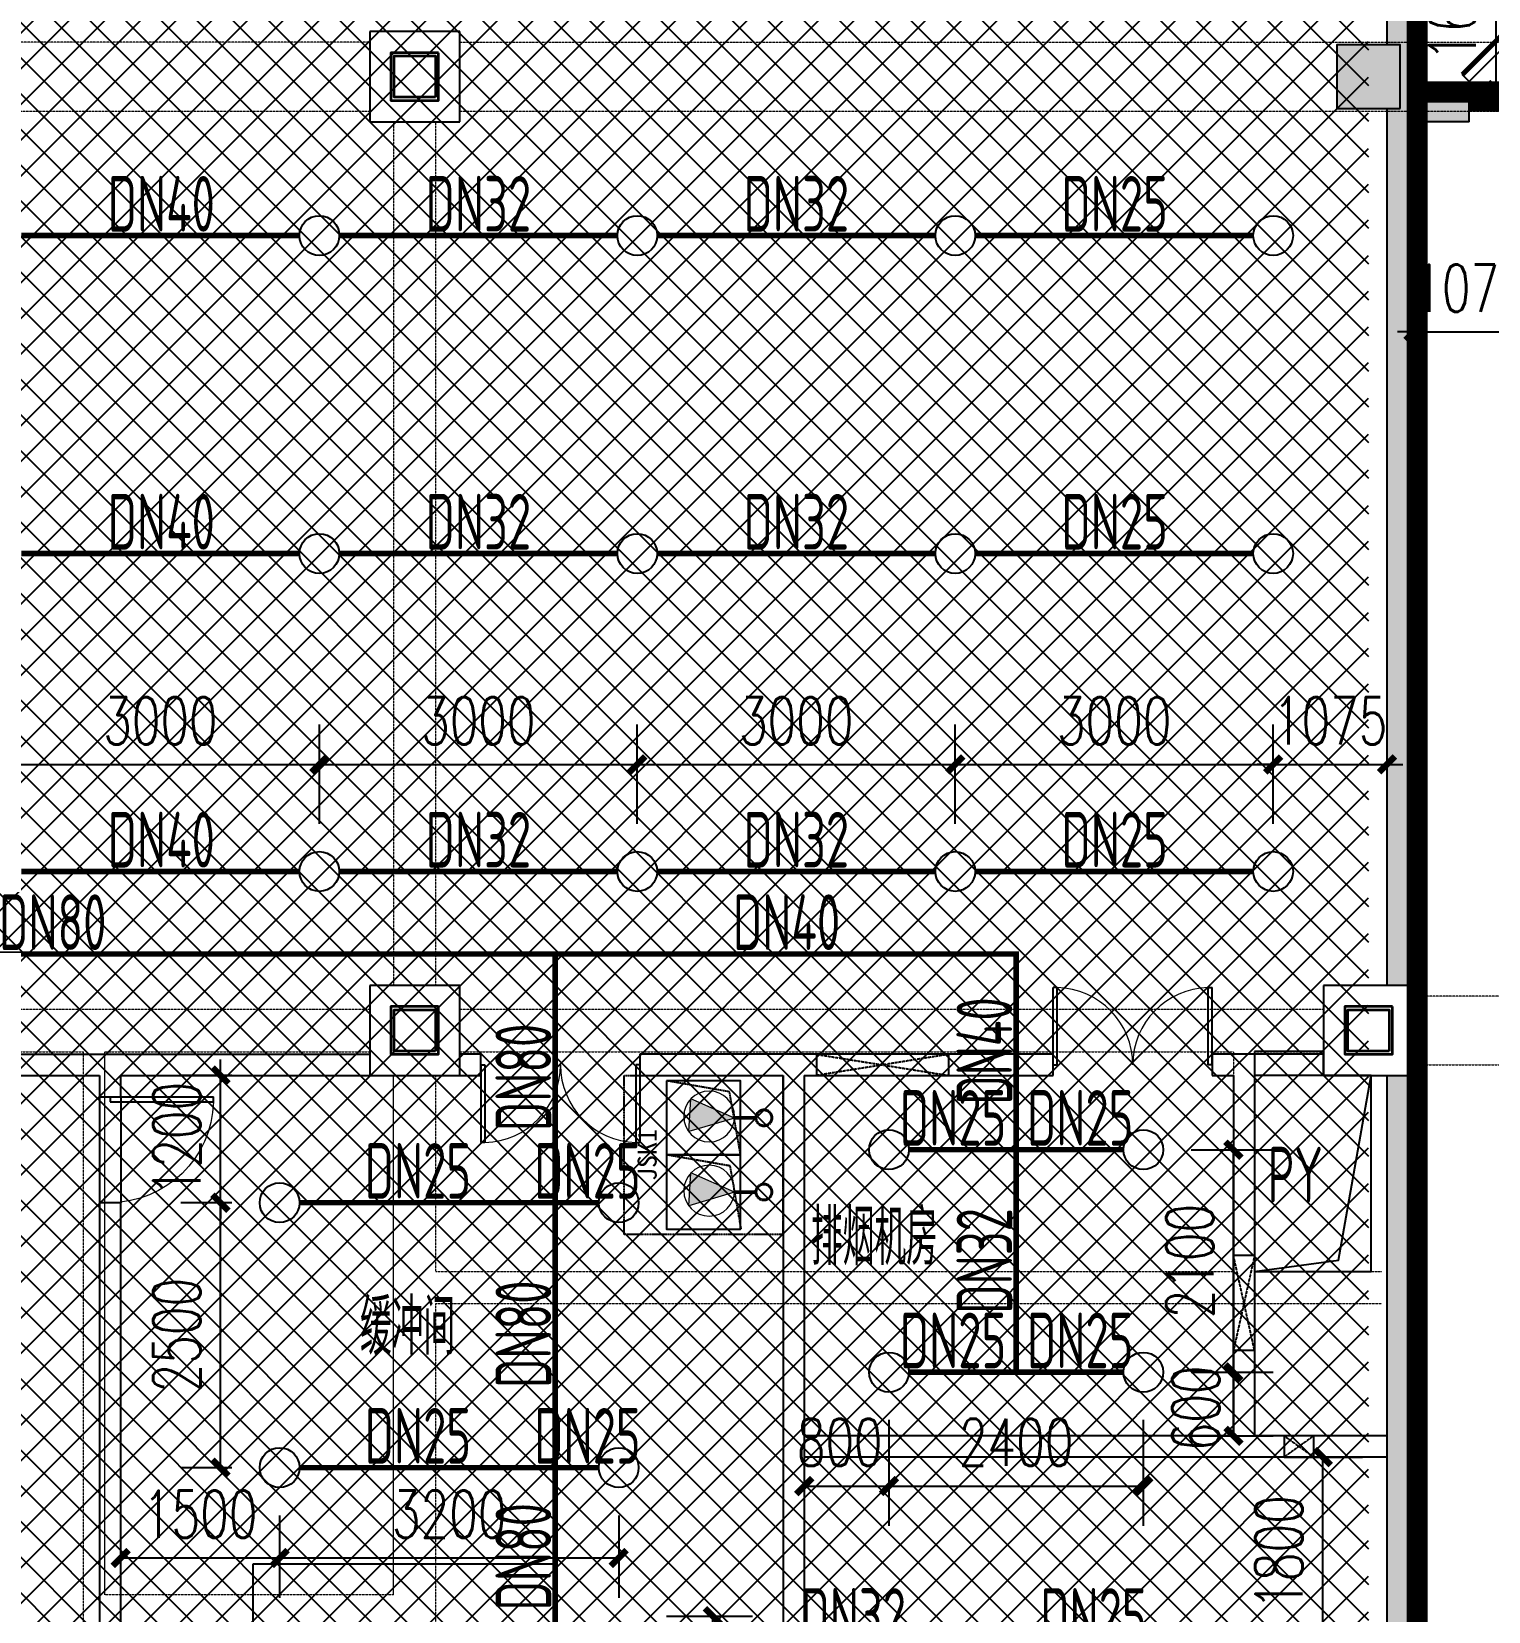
# Model space of a CAD drawing. Extents: x 6824721 to 16538177, y 2478193 to 6665639.
# Drawn here: x 8830099 to 8843845, y 2889970 to 2904876 of the extents above; entities that cross this region are included whole.
import ezdxf

# ---------------------------------------------------------------- set-up
doc = ezdxf.new("R2010")
doc.units = 0
doc.header["$LTSCALE"] = 10
for name, pattern in [('CONTINOUS', [0]), ('DASH', [0.35, 0.25, -0.1]), ('DASHEDX2', [1.5, 1, -0.5]), ('排水', [1.1, 1, -0.1])]:
    doc.linetypes.add(name, pattern=pattern)
for name, color, linetype, lineweight in [('$0$A-PUB_HATCH', 8, 'Continuous', 0), ('GPS-污水', 2, '排水', 40), ('钢梁', 141, 'Continuous', 18)]:
    doc.layers.add(name, color=color, linetype=linetype, lineweight=lineweight)
for name, color, linetype in [('0-wo', 8, 'Continuous'), ('0-绿', 3, 'Continuous'), ('PUB_HATCH', 8, 'Continuous'), ('S-梁-实线', 4, 'CONTINOUS'), ('S-梁-虚线', 4, 'DASH'), ('W-EQUIP_喷头', 7, 'Continuous'), ('W-PIPE-喷淋中', 6, 'Continuous'), ('W-TEXT_喷淋', 7, 'Continuous'), ('W-TWT_DIM', 3, 'Continuous'), ('WALL', 9, 'Continuous'), ('排水', 224, 'DASHEDX2'), ('画水辅助', 6, 'Continuous'), ('集水坑', 4, 'Continuous')]:
    doc.layers.add(name, color=color, linetype=linetype)
doc.styles.add('8B2_02', font='tssdeng.shx', dxfattribs={"width": 0.7, "bigfont": 'TSSDCHN.shx'})
doc.styles.add('_TCH_DIM_T3', font='SIMPLEX', dxfattribs={"width": 0.705882, "bigfont": 'GBCBIG'})
doc.styles.add('_TWT_PIPEDN', font='TSSDENG', dxfattribs={"width": 0.8, "height": 3.5, "bigfont": 'TSSDCHN'})
doc.styles.get("Standard").update_dxf_attribs({"font": 'TSSDENG.shx', "width": 0.7, "bigfont": 'TSSDCHN.shx'})
doc.styles.add('黑体', font='simhei.ttf', dxfattribs={"width": 0.65})
doc.dimstyles.new('_TWT_ARCH&&150', dxfattribs={"dimtxt": 446.25, "dimasz": 150, "dimexe": 375, "dimexo": 450, "dimgap": 189.375, "dimtad": 1, "dimdec": 0, "dimzin": 0, "dimdsep": 46, "dimtxsty": '_TCH_DIM_T3', "dimblk": 'ARCHTICK', "dimcen": 0.09, "dimclrt": 7, "dimazin": 2, "dimtfac": 1, "dimtdec": 0, "dimtix": 1, "dimtmove": 2, "dimatfit": 3, "dimfxl": 0, "dimtolj": 1, "dimtzin": 0, "dimarcsym": 0})

# ---------------------------------------------------------------- blocks, each defined once
blk = doc.blocks.new('A$C405108C4')
at = {"color": 252, "linetype": 'DASH'}
for points in [[(130190, -48925), (128940, -49125)], [(128940, -48925), (130190, -49125)], [(133075, -50821), (132875, -51721)], [(133075, -51721), (132875, -50821)], [(133634, -52525), (133354, -52725)], [(133354, -52525), (133634, -52725)]]:
    blk.add_lwpolyline(points, dxfattribs=at)
at = {"layer": '画水辅助', "color": 4}
for points in [[(130190, -48925), (128940, -48925), (128940, -49125), (130190, -49125)], [(132875, -50821), (133075, -50821), (133075, -51721), (132875, -51721)], [(133634, -52525), (133354, -52525), (133354, -52725), (133634, -52725)]]:
    blk.add_lwpolyline(points, close=True, dxfattribs=at)
blk = doc.blocks.new('_FZH')
blk.add_lwpolyline([(-0.5, -0.5), (0.5, -0.5), (0.5, 0.5), (-0.5, 0.5)], close=True)
at = {"layer": 'PUB_HATCH'}
blk.add_solid([(-0.5, -0.5), (0.5, -0.5), (-0.5, 0.5), (0.5, 0.5)], dxfattribs=at)
blk = doc.blocks.new('$DorLib2D$00000091')
for p, q in [((-0.1464, 0.3952), (-0.1582, 0.407)), ((0.1464, 0.3952), (0.1582, 0.407)), ((-0.5, 0.0417), (-0.1464, 0.3952)), ((0.5, 0.0417), (0.1464, 0.3952)), ((-0.5, 0.0417), (-0.5118, 0.0535)), ((0.5, 0.0417), (0.5118, 0.0535))]:
    blk.add_line(p, q)
at = {"const_width": 0.00833}
for points in [[(-0.5118, 0.0535), (-0.1582, 0.407)], [(0.5118, 0.0535), (0.1582, 0.407)]]:
    blk.add_lwpolyline(points, dxfattribs=at)
for centre, start, end in [((-0.5, 0.0417), 0, 45), ((0.5, 0.0417), 135, 180)]:
    blk.add_arc(centre, 0.5, start, end)
blk = doc.blocks.new('$DorLib2D$00000002')
for p, q in [((-0.5, 0), (-0.5, 0.4875)), ((-0.475, 0.4875), (-0.5, 0.4875)), ((-0.475, 0), (-0.475, 0.4875)), ((0.475, 0), (0.475, 0.4875)), ((0.475, 0.4875), (0.5, 0.4875)), ((0.5, 0), (0.5, 0.4875)), ((-0.5, 0), (-0.475, 0)), ((0.5, 0), (0.475, 0))]:
    blk.add_line(p, q)
at = {"lineweight": 13}
for centre, start, end in [((-0.4875, 0), 0, 88.53072), ((0.4875, 0), 91.46928, 180)]:
    blk.add_arc(centre, 0.4875, start, end, dxfattribs=at)
blk = doc.blocks.new('$DorLib2D$00000213')
at = {"color": 0, "linetype": 'DASH', "const_width": 0.02}
blk.add_lwpolyline([(0.5, 0), (-0.5, 0)], dxfattribs=at)
blk = doc.blocks.new('$DorLib2D$00000001')
for p, q in [((0.45, 0.975), (0.5, 0.975)), ((0.45, 0), (0.45, 0.975)), ((0.5, 0), (0.5, 0.975)), ((0.5, 0), (0.45, 0))]:
    blk.add_line(p, q)
at = {"lineweight": 13}
blk.add_arc((0.475, 0), 0.975, 91.4693, 180, dxfattribs=at)
blk = doc.blocks.new('$SB01_1')
h = blk.add_hatch(color=256)
h.dxf.hatch_style = 1
h.paths.add_polyline_path([(-0.381, -0.323), (0.5, 0), (-0.381, 0.323)])
h.paths.add_polyline_path([(0, 0), (0.002, 0), (0.002, 0.001), (0, 0.001)], flags=24)
h.paths.add_polyline_path([(0, -0.002), (0.003, -0.002), (0.003, -0.001), (0, -0.001)], flags=24)
h.paths.add_polyline_path([(0, -0.003), (0.003, -0.003), (0.003, -0.002), (0, -0.002)], flags=24)
for p, q in [((0.5, 0), (-0.381, 0.323)), ((-0.381, 0.323), (-0.381, -0.323)), ((0.5, 0), (-0.381, -0.323))]:
    blk.add_line(p, q)
blk.add_circle((0, 0), 0.5)
at = {"flags": 1}
for tag, p in [('UNIT', (0, 0)), ('SPEC', (0, -0.002)), ('WHAT', (0, -0.003))]:
    blk.add_attdef(tag, p, '', height=0.001, dxfattribs=at)
blk = doc.blocks.new('人防集水坑')
at = {"layer": 'GPS-污水', "color": 8, "linetype": '排水', "const_width": 35}
for points in [[(307486, 701151), (307284, 701151)], [(307486, 700451), (307284, 700451)]]:
    blk.add_lwpolyline(points, dxfattribs=at)
at = {"layer": 'GPS-污水', "color": 8, "linetype": '排水'}
for centre in [(307561, 701151), (307561, 700451)]:
    blk.add_circle(centre, 75, dxfattribs=at)
at = {"layer": '集水坑', "color": 8, "linetype": 'DASH', "ltscale": 0.5}
blk.add_lwpolyline([(306241, 700051), (306241, 701551), (307741, 701551), (307741, 700051)], close=True, dxfattribs=at)
at = {"layer": '集水坑', "color": 8, "linetype": 'Continuous', "ltscale": 0.5}
for points in [[(306641, 701501), (306641, 700801), (307341, 700801), (307341, 701501)], [(306641, 700801), (306641, 700101), (307341, 700101), (307341, 700801)]]:
    blk.add_lwpolyline(points, close=True, dxfattribs=at)
at = {"layer": '集水坑', "color": 8, "linetype": 'DASH', "ltscale": 0.5}
for points in [[(307341, 700801), (307237, 701397), (306641, 701501)], [(307347, 700101), (307243, 700697), (306647, 700801)]]:
    blk.add_lwpolyline(points, dxfattribs=at)
at = {"layer": '$0$A-PUB_HATCH', "color": 8, "linetype": '排水', "xscale": -480.0000000000002, "yscale": 480.0000000000002, "zscale": 480.0000000000002, "rotation": 176.2535374729293}
for p in [(307045, 701164, 0), (307045, 700464, 0)]:
    blk.add_blockref('$SB01_1', p, dxfattribs=at)
blk = doc.blocks.new('42pk')
at = {"layer": '排水', "color": 8, "linetype": 'DASH'}
blk.add_lwpolyline([(535976, 792059, 0, 0, 0), (536688, 792771, 160, 0, 0), (537112, 793195, 0, 0, 0)], format="xyseb", dxfattribs=at)
at = {"layer": '集水坑', "color": 8, "linetype": 'Continuous'}
blk.add_blockref('人防集水坑', (230975, 93249), dxfattribs=at)
at = {"layer": '0-绿', "color": 8, "linetype": 'DASH', "style": '黑体'}
blk.add_text('JSK1', height=179.2, rotation=90, dxfattribs=at).set_placement((537524, 793805, 0))
blk = doc.blocks.new('jkytk')
at = {"layer": 'WALL', "color": 1, "const_width": 200}
for points in [[(8519064, 2958073), (8600964, 2958077), (8600964, 2890959), (8590564, 2883869, -0.196817), (8587964, 2882721), (8583164, 2882721), (8583164, 2889377), (8575664, 2889377), (8575664, 2890077), (8570864, 2890077), (8570864, 2892502), (8561864, 2892502), (8561864, 2894777), (8566139, 2894777), (8566139, 2912952), (8537789, 2912952), (8537789, 2943777), (8519064, 2943773), (8519063, 2958073)], [(8498935, 2895326), (8528589, 2895402), (8528589, 2885652), (8531939, 2885652), (8531939, 2887852), (8537789, 2887852), (8537789, 2912952), (8566139, 2912952), (8566139, 2894777), (8561864, 2894777), (8561864, 2892502), (8570864, 2892502), (8570864, 2890077), (8575664, 2890077), (8575664, 2889377), (8583164, 2889377), (8583164, 2882720), (8587793, 2882720, 0.208661)]]:
    blk.add_lwpolyline(points, format="xyb", dxfattribs=at)
blk.add_lwpolyline([(8537539, 2918952), (8537539, 2918952), (8530889, 2918952), (8530889, 2918252), (8528789, 2918252), (8528789, 2918952), (8516814, 2918952), (8516814, 2919852), (8516964, 2919852), (8516964, 2921752), (8509914, 2921752), (8509914, 2916752), (8499413, 2916751), (8499414, 2895502), (8528539, 2895502), (8528539, 2885752), (8531939, 2885752), (8531939, 2887852), (8537789, 2887852), (8537789, 2918951), (8537539, 2918952)], dxfattribs=at)
blk = doc.blocks.new('LIANGMOBAN')
at = {"layer": 'S-梁-实线', "lineweight": 18}
for p, q in [((1961316, 176153), (1961316, 181278)), ((1972166, 179203), (1972166, 181278)), ((1964041, 176153), (1964041, 181053))]:
    blk.add_line(p, q, dxfattribs=at)
at = {"layer": 'S-梁-虚线', "color": 8, "lineweight": 18}
for p, q in [((1963816, 190803), (1955716, 190803)), ((1964666, 190803), (1981816, 190803)), ((1955716, 190153), (1963816, 190153)), ((1964666, 190153), (1981816, 190153)), ((1964041, 190053), (1964041, 181903)), ((1964441, 181903), (1964441, 190053)), ((1981816, 181803), (1973666, 181803)), ((1955716, 181678), (1963816, 181678)), ((1964666, 181678), (1972816, 181678)), ((1955716, 181278), (1961116, 181278)), ((1961116, 172903), (1961116, 181278)), ((1961316, 181278), (1963816, 181278)), ((1964666, 181278), (1971966, 181278)), ((1971966, 181278), (1971966, 179203)), ((1972166, 181278), (1972816, 181278)), ((1973666, 181153), (1981816, 181153)), ((1964441, 179203), (1964441, 181053)), ((1964441, 179203), (1971966, 179203)), ((1972166, 179203), (1973366, 179203)), ((1964441, 172953), (1964441, 178903)), ((1964441, 178903), (1973366, 178903)), ((1964041, 176153), (1961316, 176153))]:
    blk.add_line(p, q, dxfattribs=at)
blk = doc.blocks.new('_ArchTick')
at = {"color": 0, "linetype": 'ByBlock', "const_width": 0.4}
blk.add_lwpolyline([(-0.5, -0.5), (0.5, 0.5)], dxfattribs=at)
blk = doc.blocks.new('*D708')
at = {"layer": 'Defpoints', "color": 0, "transparency": 16777216}
for p in [(8843917, 2905951), (8844214, 2905951), (8844214, 2904326)]:
    blk.add_point(p, dxfattribs=at)
at = {"layer": 'W-TWT_DIM', "color": 0, "lineweight": -2, "transparency": 16777216}
for p, q in [((8843764, 2905951), (8843542, 2905951)), ((8843917, 2904326), (8843917, 2905951)), ((8843764, 2904326), (8843542, 2904326))]:
    blk.add_line(p, q, dxfattribs=at)
at = {"layer": 'W-TWT_DIM', "color": 0, "lineweight": -2, "transparency": 16777216, "xscale": 150, "yscale": 150, "zscale": 150}
for p, rotation in [((8843917, 2905951), 90), ((8843917, 2904326), 270)]:
    blk.add_blockref('_ArchTick', p, dxfattribs=dict(at, rotation=rotation))
at = {"layer": 'W-TWT_DIM', "color": 7, "transparency": 16777216, "insert": (8843505, 2905139), "char_height": 446.2, "attachment_point": 5, "rotation": 90, "style": '_TCH_DIM_T3'}
blk.add_mtext('\\A1;1625', dxfattribs=at)
blk = doc.blocks.new('*D749')
at = {"layer": 'Defpoints', "color": 0, "transparency": 16777216}
for p in [(8838189, 2892226), (8840589, 2892226), (8840589, 2891153)]:
    blk.add_point(p, dxfattribs=at)
at = {"layer": 'W-TWT_DIM', "color": 0, "lineweight": -2, "transparency": 16777216}
for p, q in [((8838189, 2891776), (8838189, 2890778)), ((8840589, 2891776), (8840589, 2890778)), ((8838189, 2891153), (8840589, 2891153))]:
    blk.add_line(p, q, dxfattribs=at)
at = {"layer": 'W-TWT_DIM', "color": 0, "lineweight": -2, "transparency": 16777216, "xscale": 150, "yscale": 150, "zscale": 150, "rotation": 180}
blk.add_blockref('_ArchTick', (8838189, 2891153), dxfattribs=at)
at = {"layer": 'W-TWT_DIM', "color": 0, "lineweight": -2, "transparency": 16777216, "xscale": 150, "yscale": 150, "zscale": 150}
blk.add_blockref('_ArchTick', (8840589, 2891153), dxfattribs=at)
at = {"layer": 'W-TWT_DIM', "color": 7, "transparency": 16777216, "insert": (8839389, 2891565), "char_height": 446.2, "attachment_point": 5, "style": '_TCH_DIM_T3'}
blk.add_mtext('\\A1;2400', dxfattribs=at)
blk = doc.blocks.new('*D750')
at = {"layer": 'Defpoints', "color": 0, "transparency": 16777216}
for p in [(8837389, 2892226), (8838189, 2892226), (8838189, 2891153)]:
    blk.add_point(p, dxfattribs=at)
at = {"layer": 'W-TWT_DIM', "color": 0, "lineweight": -2, "transparency": 16777216}
for p, q in [((8837389, 2891776), (8837389, 2890778)), ((8838189, 2891776), (8838189, 2890778)), ((8837389, 2891153), (8838189, 2891153))]:
    blk.add_line(p, q, dxfattribs=at)
at = {"layer": 'W-TWT_DIM', "color": 0, "lineweight": -2, "transparency": 16777216, "xscale": 150, "yscale": 150, "zscale": 150, "rotation": 180}
blk.add_blockref('_ArchTick', (8837389, 2891153), dxfattribs=at)
at = {"layer": 'W-TWT_DIM', "color": 0, "lineweight": -2, "transparency": 16777216, "xscale": 150, "yscale": 150, "zscale": 150}
blk.add_blockref('_ArchTick', (8838189, 2891153), dxfattribs=at)
at = {"layer": 'W-TWT_DIM', "color": 7, "transparency": 16777216, "insert": (8837724, 2891565), "char_height": 446.2, "attachment_point": 5, "style": '_TCH_DIM_T3'}
blk.add_mtext('\\A1;800', dxfattribs=at)
blk = doc.blocks.new('*D751')
at = {"layer": 'Defpoints', "color": 0, "transparency": 16777216}
for p in [(8840589, 2892226), (8841439, 2892226), (8840589, 2891626)]:
    blk.add_point(p, dxfattribs=at)
at = {"layer": 'W-TWT_DIM', "color": 0, "lineweight": -2, "transparency": 16777216}
for p, q in [((8841039, 2892226), (8841814, 2892226)), ((8841439, 2891626), (8841439, 2892226)), ((8841039, 2891626), (8841814, 2891626))]:
    blk.add_line(p, q, dxfattribs=at)
at = {"layer": 'W-TWT_DIM', "color": 0, "lineweight": -2, "transparency": 16777216, "xscale": 150, "yscale": 150, "zscale": 150}
for p, rotation in [((8841439, 2892226), 90), ((8841439, 2891626), 270)]:
    blk.add_blockref('_ArchTick', p, dxfattribs=dict(at, rotation=rotation))
at = {"layer": 'W-TWT_DIM', "color": 7, "transparency": 16777216, "insert": (8841084, 2891886), "char_height": 446.2, "attachment_point": 5, "rotation": 90, "style": '_TCH_DIM_T3'}
blk.add_mtext('\\A1;600', dxfattribs=at)
blk = doc.blocks.new('*D752')
at = {"layer": 'Defpoints', "color": 0, "transparency": 16777216}
for p in [(8840589, 2894326), (8841439, 2894326), (8840589, 2892226)]:
    blk.add_point(p, dxfattribs=at)
at = {"layer": 'W-TWT_DIM', "color": 0, "lineweight": -2, "transparency": 16777216}
for p, q in [((8841039, 2894326), (8841814, 2894326)), ((8841439, 2892226), (8841439, 2894326)), ((8841039, 2892226), (8841814, 2892226))]:
    blk.add_line(p, q, dxfattribs=at)
at = {"layer": 'W-TWT_DIM', "color": 0, "lineweight": -2, "transparency": 16777216, "xscale": 150, "yscale": 150, "zscale": 150}
for p, rotation in [((8841439, 2894326), 90), ((8841439, 2892226), 270)]:
    blk.add_blockref('_ArchTick', p, dxfattribs=dict(at, rotation=rotation))
at = {"layer": 'W-TWT_DIM', "color": 7, "transparency": 16777216, "insert": (8841027, 2893276), "char_height": 446.2, "attachment_point": 5, "rotation": 90, "style": '_TCH_DIM_T3'}
blk.add_mtext('\\A1;2100', dxfattribs=at)
blk = doc.blocks.new('*D1150')
at = {"layer": 'Defpoints', "color": 0, "transparency": 16777216}
for p in [(8831881, 2893826), (8832439, 2893826), (8832439, 2891326)]:
    blk.add_point(p, dxfattribs=at)
at = {"layer": 'W-TWT_DIM', "color": 0, "lineweight": -2, "transparency": 16777216}
for p, q in [((8831989, 2893826), (8831506, 2893826)), ((8831881, 2891326), (8831881, 2893826)), ((8831989, 2891326), (8831506, 2891326))]:
    blk.add_line(p, q, dxfattribs=at)
at = {"layer": 'W-TWT_DIM', "color": 0, "lineweight": -2, "transparency": 16777216, "xscale": 150, "yscale": 150, "zscale": 150}
for p, rotation in [((8831881, 2893826), 90), ((8831881, 2891326), 270)]:
    blk.add_blockref('_ArchTick', p, dxfattribs=dict(at, rotation=rotation))
at = {"layer": 'W-TWT_DIM', "color": 7, "transparency": 16777216, "insert": (8831468, 2892576), "char_height": 446.2, "attachment_point": 5, "rotation": 90, "style": '_TCH_DIM_T3'}
blk.add_mtext('\\A1;2500', dxfattribs=at)
blk = doc.blocks.new('*D1151')
at = {"layer": 'Defpoints', "color": 0, "transparency": 16777216}
for p in [(8831881, 2895026), (8832439, 2895026), (8832439, 2893826)]:
    blk.add_point(p, dxfattribs=at)
at = {"layer": 'W-TWT_DIM', "color": 0, "lineweight": -2, "transparency": 16777216}
for p, q in [((8831881, 2895026), (8831881, 2895176)), ((8831989, 2895026), (8831506, 2895026)), ((8831881, 2893826), (8831881, 2895026)), ((8831989, 2893826), (8831506, 2893826)), ((8831881, 2893826), (8831881, 2893676))]:
    blk.add_line(p, q, dxfattribs=at)
at = {"layer": 'W-TWT_DIM', "color": 0, "lineweight": -2, "transparency": 16777216, "xscale": 150, "yscale": 150, "zscale": 150}
for p, rotation in [((8831881, 2895026), 270), ((8831881, 2893826), 90)]:
    blk.add_blockref('_ArchTick', p, dxfattribs=dict(at, rotation=rotation))
at = {"layer": 'W-TWT_DIM', "color": 7, "transparency": 16777216, "insert": (8831468, 2894426), "char_height": 446.2, "attachment_point": 5, "rotation": 90, "style": '_TCH_DIM_T3'}
blk.add_mtext('\\A1;1200', dxfattribs=at)
blk = doc.blocks.new('*D1152')
at = {"layer": 'Defpoints', "color": 0, "transparency": 16777216}
for p in [(8830939, 2891326), (8832439, 2891326), (8832439, 2890474)]:
    blk.add_point(p, dxfattribs=at)
at = {"layer": 'W-TWT_DIM', "color": 0, "lineweight": -2, "transparency": 16777216}
for p, q in [((8830939, 2890876), (8830939, 2890099)), ((8832439, 2890876), (8832439, 2890099)), ((8830939, 2890474), (8832439, 2890474))]:
    blk.add_line(p, q, dxfattribs=at)
at = {"layer": 'W-TWT_DIM', "color": 0, "lineweight": -2, "transparency": 16777216, "xscale": 150, "yscale": 150, "zscale": 150, "rotation": 180}
blk.add_blockref('_ArchTick', (8830939, 2890474), dxfattribs=at)
at = {"layer": 'W-TWT_DIM', "color": 0, "lineweight": -2, "transparency": 16777216, "xscale": 150, "yscale": 150, "zscale": 150}
blk.add_blockref('_ArchTick', (8832439, 2890474), dxfattribs=at)
at = {"layer": 'W-TWT_DIM', "color": 7, "transparency": 16777216, "insert": (8831689, 2890887), "char_height": 446.2, "attachment_point": 5, "style": '_TCH_DIM_T3'}
blk.add_mtext('\\A1;1500', dxfattribs=at)
blk = doc.blocks.new('*D1153')
at = {"layer": 'Defpoints', "color": 0, "transparency": 16777216}
for p in [(8832439, 2891326), (8835639, 2891326), (8835639, 2890474)]:
    blk.add_point(p, dxfattribs=at)
at = {"layer": 'W-TWT_DIM', "color": 0, "lineweight": -2, "transparency": 16777216}
for p, q in [((8832439, 2890876), (8832439, 2890099)), ((8835639, 2890876), (8835639, 2890099)), ((8832439, 2890474), (8835639, 2890474))]:
    blk.add_line(p, q, dxfattribs=at)
at = {"layer": 'W-TWT_DIM', "color": 0, "lineweight": -2, "transparency": 16777216, "xscale": 150, "yscale": 150, "zscale": 150, "rotation": 180}
blk.add_blockref('_ArchTick', (8832439, 2890474), dxfattribs=at)
at = {"layer": 'W-TWT_DIM', "color": 0, "lineweight": -2, "transparency": 16777216, "xscale": 150, "yscale": 150, "zscale": 150}
blk.add_blockref('_ArchTick', (8835639, 2890474), dxfattribs=at)
at = {"layer": 'W-TWT_DIM', "color": 7, "transparency": 16777216, "insert": (8834039, 2890887), "char_height": 446.2, "attachment_point": 5, "style": '_TCH_DIM_T3'}
blk.add_mtext('\\A1;3200', dxfattribs=at)
blk = doc.blocks.new('*D1156')
at = {"layer": 'Defpoints', "color": 0, "transparency": 16777216}
for p in [(8835639, 2889926), (8836527, 2889926), (8835639, 2888176)]:
    blk.add_point(p, dxfattribs=at)
at = {"layer": 'W-TWT_DIM', "color": 0, "lineweight": -2, "transparency": 16777216}
for p, q in [((8836089, 2889926), (8836902, 2889926)), ((8836527, 2888176), (8836527, 2889926)), ((8836089, 2888176), (8836902, 2888176))]:
    blk.add_line(p, q, dxfattribs=at)
at = {"layer": 'W-TWT_DIM', "color": 0, "lineweight": -2, "transparency": 16777216, "xscale": 150, "yscale": 150, "zscale": 150}
for p, rotation in [((8836527, 2889926), 90), ((8836527, 2888176), 270)]:
    blk.add_blockref('_ArchTick', p, dxfattribs=dict(at, rotation=rotation))
at = {"layer": 'W-TWT_DIM', "color": 7, "transparency": 16777216, "insert": (8836114, 2889051), "char_height": 446.2, "attachment_point": 5, "rotation": 90, "style": '_TCH_DIM_T3'}
blk.add_mtext('\\A1;1750', dxfattribs=at)
blk = doc.blocks.new('*D1165')
at = {"layer": 'Defpoints', "color": 0, "transparency": 16777216}
for p in [(8841489, 2891426), (8842282, 2891426), (8841489, 2889626)]:
    blk.add_point(p, dxfattribs=at)
at = {"layer": 'W-TWT_DIM', "color": 0, "lineweight": -2, "transparency": 16777216}
for p, q in [((8841939, 2891426), (8842657, 2891426)), ((8842282, 2889626), (8842282, 2891426)), ((8841939, 2889626), (8842657, 2889626))]:
    blk.add_line(p, q, dxfattribs=at)
at = {"layer": 'W-TWT_DIM', "color": 0, "lineweight": -2, "transparency": 16777216, "xscale": 150, "yscale": 150, "zscale": 150}
for p, rotation in [((8842282, 2891426), 90), ((8842282, 2889626), 270)]:
    blk.add_blockref('_ArchTick', p, dxfattribs=dict(at, rotation=rotation))
at = {"layer": 'W-TWT_DIM', "color": 7, "transparency": 16777216, "insert": (8841869, 2890526), "char_height": 446.2, "attachment_point": 5, "rotation": 90, "style": '_TCH_DIM_T3'}
blk.add_mtext('\\A1;1800', dxfattribs=at)
blk = doc.blocks.new('*D1541')
at = {"layer": 'Defpoints', "color": 0, "transparency": 16777216}
for p in [(8843139, 2902951), (8844214, 2902951), (8844214, 2902042)]:
    blk.add_point(p, dxfattribs=at)
at = {"layer": 'W-TWT_DIM', "color": 0, "lineweight": -2, "transparency": 16777216}
for p, q in [((8843139, 2902501), (8843139, 2901667)), ((8844214, 2902501), (8844214, 2901667)), ((8843139, 2902042), (8842989, 2902042)), ((8843139, 2902042), (8844214, 2902042)), ((8844214, 2902042), (8844364, 2902042))]:
    blk.add_line(p, q, dxfattribs=at)
at = {"layer": 'W-TWT_DIM', "color": 0, "lineweight": -2, "transparency": 16777216, "xscale": 150, "yscale": 150, "zscale": 150}
blk.add_blockref('_ArchTick', (8843139, 2902042), dxfattribs=at)
at = {"layer": 'W-TWT_DIM', "color": 0, "lineweight": -2, "transparency": 16777216, "xscale": 150, "yscale": 150, "zscale": 150, "rotation": 180}
blk.add_blockref('_ArchTick', (8844214, 2902042), dxfattribs=at)
at = {"layer": 'W-TWT_DIM', "color": 7, "transparency": 16777216, "insert": (8843677, 2902455), "char_height": 446.2, "attachment_point": 5, "style": '_TCH_DIM_T3'}
blk.add_mtext('\\A1;1075', dxfattribs=at)
blk = doc.blocks.new('*D1628')
at = {"layer": 'Defpoints', "color": 0, "transparency": 16777216}
for p in [(8832814, 2897962), (8829814, 2896951), (8832814, 2896951)]:
    blk.add_point(p, dxfattribs=at)
at = {"layer": 'W-TWT_DIM', "color": 0, "lineweight": -2, "transparency": 16777216}
for p, q in [((8829814, 2897401), (8829814, 2898337)), ((8832814, 2897401), (8832814, 2898337)), ((8829814, 2897962), (8832814, 2897962))]:
    blk.add_line(p, q, dxfattribs=at)
at = {"layer": 'W-TWT_DIM', "color": 0, "lineweight": -2, "transparency": 16777216, "xscale": 150, "yscale": 150, "zscale": 150, "rotation": 180}
blk.add_blockref('_ArchTick', (8829814, 2897962), dxfattribs=at)
at = {"layer": 'W-TWT_DIM', "color": 0, "lineweight": -2, "transparency": 16777216, "xscale": 150, "yscale": 150, "zscale": 150}
blk.add_blockref('_ArchTick', (8832814, 2897962), dxfattribs=at)
at = {"layer": 'W-TWT_DIM', "color": 7, "transparency": 16777216, "insert": (8831314, 2898374), "char_height": 446.2, "attachment_point": 5, "style": '_TCH_DIM_T3'}
blk.add_mtext('\\A1;3000', dxfattribs=at)
blk = doc.blocks.new('*D1629')
at = {"layer": 'Defpoints', "color": 0, "transparency": 16777216}
for p in [(8835814, 2897962), (8832814, 2896951), (8835814, 2896951)]:
    blk.add_point(p, dxfattribs=at)
at = {"layer": 'W-TWT_DIM', "color": 0, "lineweight": -2, "transparency": 16777216}
for p, q in [((8832814, 2897401), (8832814, 2898337)), ((8835814, 2897401), (8835814, 2898337)), ((8832814, 2897962), (8835814, 2897962))]:
    blk.add_line(p, q, dxfattribs=at)
at = {"layer": 'W-TWT_DIM', "color": 0, "lineweight": -2, "transparency": 16777216, "xscale": 150, "yscale": 150, "zscale": 150, "rotation": 180}
blk.add_blockref('_ArchTick', (8832814, 2897962), dxfattribs=at)
at = {"layer": 'W-TWT_DIM', "color": 0, "lineweight": -2, "transparency": 16777216, "xscale": 150, "yscale": 150, "zscale": 150}
blk.add_blockref('_ArchTick', (8835814, 2897962), dxfattribs=at)
at = {"layer": 'W-TWT_DIM', "color": 7, "transparency": 16777216, "insert": (8834314, 2898374), "char_height": 446.2, "attachment_point": 5, "style": '_TCH_DIM_T3'}
blk.add_mtext('\\A1;3000', dxfattribs=at)
blk = doc.blocks.new('*D1630')
at = {"layer": 'Defpoints', "color": 0, "transparency": 16777216}
for p in [(8838814, 2897962), (8835814, 2896951), (8838814, 2896951)]:
    blk.add_point(p, dxfattribs=at)
at = {"layer": 'W-TWT_DIM', "color": 0, "lineweight": -2, "transparency": 16777216}
for p, q in [((8835814, 2897401), (8835814, 2898337)), ((8838814, 2897401), (8838814, 2898337)), ((8835814, 2897962), (8838814, 2897962))]:
    blk.add_line(p, q, dxfattribs=at)
at = {"layer": 'W-TWT_DIM', "color": 0, "lineweight": -2, "transparency": 16777216, "xscale": 150, "yscale": 150, "zscale": 150, "rotation": 180}
blk.add_blockref('_ArchTick', (8835814, 2897962), dxfattribs=at)
at = {"layer": 'W-TWT_DIM', "color": 0, "lineweight": -2, "transparency": 16777216, "xscale": 150, "yscale": 150, "zscale": 150}
blk.add_blockref('_ArchTick', (8838814, 2897962), dxfattribs=at)
at = {"layer": 'W-TWT_DIM', "color": 7, "transparency": 16777216, "insert": (8837314, 2898374), "char_height": 446.2, "attachment_point": 5, "style": '_TCH_DIM_T3'}
blk.add_mtext('\\A1;3000', dxfattribs=at)
blk = doc.blocks.new('*D1631')
at = {"layer": 'Defpoints', "color": 0, "transparency": 16777216}
for p in [(8841814, 2897962), (8838814, 2896951), (8841814, 2896951)]:
    blk.add_point(p, dxfattribs=at)
at = {"layer": 'W-TWT_DIM', "color": 0, "lineweight": -2, "transparency": 16777216}
for p, q in [((8838814, 2897401), (8838814, 2898337)), ((8841814, 2897401), (8841814, 2898337)), ((8838814, 2897962), (8841814, 2897962))]:
    blk.add_line(p, q, dxfattribs=at)
at = {"layer": 'W-TWT_DIM', "color": 0, "lineweight": -2, "transparency": 16777216, "xscale": 150, "yscale": 150, "zscale": 150, "rotation": 180}
blk.add_blockref('_ArchTick', (8838814, 2897962), dxfattribs=at)
at = {"layer": 'W-TWT_DIM', "color": 0, "lineweight": -2, "transparency": 16777216, "xscale": 150, "yscale": 150, "zscale": 150}
blk.add_blockref('_ArchTick', (8841814, 2897962), dxfattribs=at)
at = {"layer": 'W-TWT_DIM', "color": 7, "transparency": 16777216, "insert": (8840314, 2898374), "char_height": 446.2, "attachment_point": 5, "style": '_TCH_DIM_T3'}
blk.add_mtext('\\A1;3000', dxfattribs=at)
blk = doc.blocks.new('*D1632')
at = {"layer": 'Defpoints', "color": 0, "transparency": 16777216}
for p in [(8842889, 2897962), (8841814, 2896951), (8842889, 2896951)]:
    blk.add_point(p, dxfattribs=at)
at = {"layer": 'W-TWT_DIM', "color": 0, "lineweight": -2, "transparency": 16777216}
for p, q in [((8841814, 2897401), (8841814, 2898337)), ((8842889, 2897401), (8842889, 2898337)), ((8841814, 2897962), (8841664, 2897962)), ((8841814, 2897962), (8842889, 2897962)), ((8842889, 2897962), (8843039, 2897962))]:
    blk.add_line(p, q, dxfattribs=at)
at = {"layer": 'W-TWT_DIM', "color": 0, "lineweight": -2, "transparency": 16777216, "xscale": 150, "yscale": 150, "zscale": 150}
blk.add_blockref('_ArchTick', (8841814, 2897962), dxfattribs=at)
at = {"layer": 'W-TWT_DIM', "color": 0, "lineweight": -2, "transparency": 16777216, "xscale": 150, "yscale": 150, "zscale": 150, "rotation": 180}
blk.add_blockref('_ArchTick', (8842889, 2897962), dxfattribs=at)
at = {"layer": 'W-TWT_DIM', "color": 7, "transparency": 16777216, "insert": (8842352, 2898374), "char_height": 446.2, "attachment_point": 5, "style": '_TCH_DIM_T3'}
blk.add_mtext('\\A1;1075', dxfattribs=at)
blk = doc.blocks.new('$TwtSys$00000125')
blk.add_circle((0, 0, 0), 1)

msp = doc.modelspace()

# ---------------------------------------------------------------- hatches: boundary and pattern name
h = msp.add_hatch()
h.set_pattern_fill('ANSI37', color=8, scale=150)
h.set_pattern_definition([(45, (8303016.86, 2710265.2), (-168.3798, 168.3798), []), (135, (8303016.86, 2710265.2), (-168.3798, -168.3798), [])])
h.paths.add_polyline_path([(8824414.1, 2949451.5), (8824414.1, 2935151.5), (8842714.1, 2935151.5), (8842714.1, 2879526.5), (8827964.1, 2879526.5), (8827964.1, 2881476.5), (8830839.1, 2881476.5), (8830939.1, 2886876.5), (8804334.6, 2886876.5), (8804142.3, 2820149.7), (8833564.1, 2820152.3), (8833564.1, 2817714.5), (8841204.8, 2810768), (8839163.9, 2808501.4), (8843102.6, 2804955), (8820829.2, 2780217.9), (8820829.2, 2770055.4), (8785124.6, 2730401.5), (8708264.1, 2730401.5), (8708264.1, 2736351.5), (8695014.1, 2750701.5), (8695014.1, 2775001.5), (8703014.1, 2775002.8), (8703014.1, 2949451.5), (8712039.3, 2949451.5)])
at = {"layer": '0-wo'}
for points in [[(8842889.1, 2904751.5), (8843014.1, 2904751.5), (8843014.1, 2904451.5), (8843139.1, 2904451.5), (8843139.1, 2910326.5), (8842889.1, 2910326.5)], [(8843014.1, 2904451.5), (8843014.1, 2904151.5), (8842889.1, 2904151.5), (8842889.1, 2895876.5), (8843139.1, 2895876.5), (8843139.1, 2904451.5)], [(8843664.1, 2904326.5), (8843139.1, 2904326.5), (8843139.1, 2904026.5), (8843664.1, 2904026.5)], [(8843139.1, 2895026.5), (8842889.1, 2895026.5), (8842889.1, 2891526.5), (8843139.1, 2891526.5)], [(8842889.1, 2887726.5), (8843139.1, 2887726.5), (8843139.1, 2891526.5), (8842889.1, 2891526.5)]]:
    msp.add_hatch(color=8, dxfattribs=at).paths.add_polyline_path(points)
at = {"layer": 'W-PIPE-喷淋中'}
for points in [[(8839389.1, 2896173.1), (8839389.1, 2896199.3), (8839415.3, 2896199.3)], [(8839389.1, 2896173.1), (8839415.3, 2896173.1), (8839415.3, 2896199.3)]]:
    msp.add_hatch(color=256, dxfattribs=at).paths.add_polyline_path(points)

# ---------------------------------------------------------------- linework, layer by layer
at = {"layer": '0-wo', "color": 8}
for p, q in [((8842889.1, 2904751.5), (8842889.1, 2910326.5)), ((8843139.1, 2904451.5), (8843139.1, 2910326.5)), ((8834139.1, 2904876.5), (8833289.1, 2904876.5)), ((8833289.1, 2904876.5), (8833289.1, 2904026.5)), ((8834139.1, 2904026.5), (8834139.1, 2904876.5)), ((8843139.1, 2895876.5), (8843139.1, 2904451.5)), ((8843664.1, 2904326.5), (8843139.1, 2904326.5)), ((8843139.1, 2904026.5), (8843139.1, 2904326.5)), ((8843664.1, 2904026.5), (8843664.1, 2904326.5)), ((8842889.1, 2895876.5), (8842889.1, 2904151.5)), ((8833289.1, 2904026.5), (8834139.1, 2904026.5)), ((8843664.1, 2904026.5), (8843139.1, 2904026.5)), ((8834139.1, 2895876.5), (8833289.1, 2895876.5)), ((8833289.1, 2895876.5), (8833289.1, 2895026.5)), ((8834139.1, 2895876.5), (8833289.1, 2895876.5)), ((8833289.1, 2895876.5), (8833289.1, 2895026.5)), ((8834139.1, 2895026.5), (8834139.1, 2895876.5)), ((8834139.1, 2895026.5), (8834139.1, 2895876.5)), ((8843139.1, 2895876.5), (8842289.1, 2895876.5)), ((8842289.1, 2895876.5), (8842289.1, 2895026.5)), ((8843139.1, 2895876.5), (8842289.1, 2895876.5)), ((8842289.1, 2895876.5), (8842289.1, 2895026.5)), ((8843139.1, 2895026.5), (8843139.1, 2895876.5)), ((8843139.1, 2895026.5), (8843139.1, 2895876.5)), ((8828564.1, 2895226.5), (8830839.1, 2895226.5)), ((8830839.1, 2895226.5), (8833289.1, 2895226.5)), ((8834339.1, 2895226.5), (8834139.1, 2895226.5)), ((8834339.1, 2895026.5), (8834339.1, 2895226.5)), ((8837289.1, 2895226.5), (8835839.1, 2895226.5)), ((8835839.1, 2895226.5), (8835839.1, 2895026.5)), ((8839739.1, 2895226.5), (8837289.1, 2895226.5)), ((8839739.1, 2895026.5), (8839739.1, 2895226.5)), ((8841539.1, 2895226.5), (8841239.1, 2895226.5)), ((8841239.1, 2895226.5), (8841239.1, 2895026.5)), ((8842289.1, 2895226.5), (8841539.1, 2895226.5)), ((8828664.1, 2895026.5), (8830739.1, 2895026.5)), ((8830739.1, 2895026.5), (8830739.1, 2894826.5)), ((8830939.1, 2894826.5), (8830939.1, 2895026.5)), ((8830939.1, 2895026.5), (8833289.1, 2895026.5)), ((8833289.1, 2895026.5), (8834139.1, 2895026.5)), ((8833289.1, 2895026.5), (8834139.1, 2895026.5)), ((8834139.1, 2895026.5), (8834339.1, 2895026.5)), ((8835839.1, 2895026.5), (8837189.1, 2895026.5)), ((8837189.1, 2895026.5), (8837189.1, 2891526.5)), ((8837389.1, 2895026.5), (8837389.1, 2891626.5)), ((8837389.1, 2895026.5), (8839739.1, 2895026.5)), ((8841239.1, 2895026.5), (8841439.1, 2895026.5)), ((8841439.1, 2895026.5), (8841439.1, 2891626.5)), ((8842289.1, 2895026.5), (8841639.1, 2895026.5)), ((8841639.1, 2895026.5), (8841639.1, 2891626.5)), ((8842289.1, 2895026.5), (8843139.1, 2895026.5)), ((8842289.1, 2895026.5), (8843139.1, 2895026.5)), ((8842889.1, 2891526.5), (8842889.1, 2895026.5)), ((8843139.1, 2891526.5), (8843139.1, 2895026.5)), ((8830739.1, 2894826.5), (8830939.1, 2894826.5)), ((8830739.1, 2894826.5), (8830739.1, 2893826.5)), ((8830939.1, 2894826.5), (8830939.1, 2893826.5)), ((8830939.1, 2893826.5), (8830739.1, 2893826.5)), ((8830739.1, 2893826.5), (8830739.1, 2889676.5)), ((8830939.1, 2889676.5), (8830939.1, 2893826.5)), ((8841439.1, 2891626.5), (8837389.1, 2891626.5)), ((8842889.1, 2891626.5), (8841639.1, 2891626.5)), ((8837189.1, 2891526.5), (8837189.1, 2889676.5)), ((8842889.1, 2887726.5), (8842889.1, 2891526.5)), ((8843139.1, 2887726.5), (8843139.1, 2891526.5)), ((8837389.1, 2891426.5), (8837389.1, 2889576.5)), ((8841539.1, 2891426.5), (8837389.1, 2891426.5)), ((8842889.1, 2891426.5), (8841539.1, 2891426.5)), ((8832189.1, 2888538), (8832189.1, 2890418.2)), ((8832189.1, 2890418.2), (8835039.5, 2890418.2))]:
    msp.add_line(p, q, dxfattribs=at)
at = {"layer": '0-wo', "color": 8, "lineweight": 35}
for points in [[(8833939.1, 2904676.5), (8833489.1, 2904676.5), (8833489.1, 2904226.5), (8833939.1, 2904226.5)], [(8833939.1, 2904676.5), (8833489.1, 2904676.5), (8833489.1, 2904226.5), (8833939.1, 2904226.5)], [(8833909.1, 2904256.5), (8833519.1, 2904256.5), (8833519.1, 2904646.5), (8833909.1, 2904646.5)], [(8833939.1, 2895676.5), (8833489.1, 2895676.5), (8833489.1, 2895226.5), (8833939.1, 2895226.5)], [(8833939.1, 2895676.5), (8833489.1, 2895676.5), (8833489.1, 2895226.5), (8833939.1, 2895226.5)], [(8833909.1, 2895256.5), (8833519.1, 2895256.5), (8833519.1, 2895646.5), (8833909.1, 2895646.5)], [(8842939.1, 2895676.5), (8842489.1, 2895676.5), (8842489.1, 2895226.5), (8842939.1, 2895226.5)], [(8842939.1, 2895676.5), (8842489.1, 2895676.5), (8842489.1, 2895226.5), (8842939.1, 2895226.5)], [(8842909.1, 2895256.5), (8842519.1, 2895256.5), (8842519.1, 2895646.5), (8842909.1, 2895646.5)]]:
    msp.add_lwpolyline(points, close=True, dxfattribs=at)
at = {"layer": '0-wo', "color": 8}
for points in [[(8841639.1, 2895251.5), (8841639.1, 2893176.5), (8842739.1, 2893176.5), (8842739.1, 2895026.5), (8842289.1, 2895026.5), (8842289.1, 2895251.5), (8841639.1, 2895251.5)], [(8841639.1, 2893176.5), (8842430.3, 2893282.8), (8842739.1, 2895026.5)]]:
    msp.add_lwpolyline(points, dxfattribs=at)
at = {"layer": 'W-PIPE-喷淋中', "ltscale": 1.5, "const_width": 52.5}
for points in [[(8832626.6, 2902951.5), (8830001.6, 2902951.5)], [(8835626.6, 2902951.5), (8833001.6, 2902951.5)], [(8838626.6, 2902951.5), (8836001.6, 2902951.5)], [(8841626.6, 2902951.5), (8839001.6, 2902951.5)], [(8832626.6, 2899951.5), (8830001.6, 2899951.5)], [(8835626.6, 2899951.5), (8833001.6, 2899951.5)], [(8838626.6, 2899951.5), (8836001.6, 2899951.5)], [(8841626.6, 2899951.5), (8839001.6, 2899951.5)], [(8832626.6, 2896951.5), (8830001.6, 2896951.5)], [(8835626.6, 2896951.5), (8833001.6, 2896951.5)], [(8838626.6, 2896951.5), (8836001.6, 2896951.5)], [(8841626.6, 2896951.5), (8839001.6, 2896951.5)], [(8835039.1, 2896173.1), (8825539.1, 2896173.1)], [(8835039.1, 2896173.1), (8835039.1, 2893826.5)], [(8839389.1, 2896173.1), (8835039.1, 2896173.1)], [(8839389.1, 2894326.5), (8839389.1, 2896173.1)], [(8839389.1, 2894326.5), (8838376.6, 2894326.5)], [(8840401.6, 2894326.5), (8839389.1, 2894326.5)], [(8839389.1, 2892226.5), (8839389.1, 2894326.5)], [(8835039.1, 2893826.5), (8832626.6, 2893826.5)], [(8835451.6, 2893826.5), (8835039.1, 2893826.5)], [(8835039.1, 2893826.5), (8835039.1, 2891326.5)], [(8838376.6, 2892226.5), (8839389.1, 2892226.5)], [(8839389.1, 2892226.5), (8840401.6, 2892226.5)], [(8832626.6, 2891326.5), (8835039.1, 2891326.5)], [(8835039.1, 2891326.5), (8835039.1, 2889626.5)], [(8835039.1, 2891326.5), (8835451.6, 2891326.5)]]:
    msp.add_lwpolyline(points, dxfattribs=at)

# ---------------------------------------------------------------- block references
msp.add_blockref('jkytk', (305383.7, -8645.8))
at = {"layer": '0-wo'}
msp.add_blockref('42pk', (8298472.7, 2100226.9), dxfattribs=at)
at = {"layer": '0-wo', "color": 8}
msp.add_blockref('A$C405108C4', (8708564.1, 2944151.5), dxfattribs=at)
for name, p, xscale, yscale, zscale, rotation in [('$DorLib2D$00000091', (8846414.1, 2904176.5), 5500, -5500, 100, 180), ('_FZH', (8842714.1, 2904451.5), 600, 600, 600, 90), ('$DorLib2D$00000213', (8846414.1, 2904176.5), -5500, 5500, 100, 180), ('$DorLib2D$00000002', (8840489.1, 2895126.5), -1500, -1500, 200, 180), ('$DorLib2D$00000002', (8835089.1, 2895126.5), -1500, -1500, 200, 359.9999999999894), ('$DorLib2D$00000001', (8830839.1, 2894326.5), -1000, 1000, -1000, 270)]:
    msp.add_blockref(name, p, dxfattribs=dict(at, xscale=xscale, yscale=yscale, zscale=zscale, rotation=rotation))
at = {"layer": 'W-EQUIP_喷头', "xscale": 187.5, "yscale": 187.5, "zscale": 187.5}
for p in [(8832814.1, 2902951.5), (8835814.1, 2902951.5), (8838814.1, 2902951.5), (8841814.1, 2902951.5), (8832814.1, 2899951.5), (8835814.1, 2899951.5), (8838814.1, 2899951.5), (8841814.1, 2899951.5), (8832814.1, 2896951.5), (8835814.1, 2896951.5), (8838814.1, 2896951.5), (8841814.1, 2896951.5), (8838189.1, 2894326.5), (8840589.1, 2894326.5), (8832439.1, 2893826.5), (8835639.1, 2893826.5), (8838189.1, 2892226.5), (8840589.1, 2892226.5), (8832439.1, 2891326.5), (8835639.1, 2891326.5)]:
    msp.add_blockref('$TwtSys$00000125', p, dxfattribs=at)
at = {"layer": '钢梁', "color": 6}
msp.add_blockref('LIANGMOBAN', (6869472.7, 2713973), dxfattribs=at)

# ---------------------------------------------------------------- texts
at = {"layer": '0-wo', "color": 6, "style": '8B2_02', "width": 0.6}
for s, p in [('PY', (8841765.2, 2893829)), ('排烟机房', (8837452.7, 2893237.3)), ('缓冲间', (8833197.6, 2892391.3))]:
    msp.add_text(s, height=525, dxfattribs=at).set_placement(p)
at = {"layer": 'W-TEXT_喷淋', "style": '_TWT_PIPEDN', "width": 0.64}
for s, rotation, p in [('DN40', 0.00001, (8830816.5, 2902989)), ('DN32', 0.00001, (8833816.5, 2902989)), ('DN32', 0.00001, (8836816.5, 2902989)), ('DN25', 0.00001, (8839816.5, 2902989)), ('DN40', 0.00001, (8830816.5, 2899989)), ('DN32', 0.00001, (8833816.5, 2899989)), ('DN32', 0.00001, (8836816.5, 2899989)), ('DN25', 0.00001, (8839816.5, 2899989)), ('DN40', 90, (8839351.6, 2894752.2)), ('DN80', 90, (8835001.6, 2894502.2)), ('DN25', 0.00001, (8838291.5, 2894364)), ('DN25', 0.00001, (8839491.5, 2894364)), ('DN25', 0.00001, (8833241.5, 2893864)), ('DN25', 0.00001, (8834841.5, 2893864)), ('DN32', 90, (8839351.6, 2892778.9)), ('DN80', 90, (8835001.6, 2892078.9)), ('DN80', 90, (8835001.6, 2889978.9))]:
    msp.add_text(s, height=525, rotation=rotation, dxfattribs=at).set_placement(p)
for s, p in [('DN40', (8830816.5, 2896989)), ('DN32', (8833816.5, 2896989)), ('DN32', (8836816.5, 2896989)), ('DN25', (8839816.5, 2896989)), ('DN80', (8829791.5, 2896210.6)), ('DN40', (8836716.5, 2896210.6)), ('DN25', (8838291.5, 2892264)), ('DN25', (8839491.5, 2892264)), ('DN25', (8833241.5, 2891364)), ('DN25', (8834841.5, 2891364)), ('DN32', (8837353.4, 2889664)), ('DN25', (8839616.5, 2889664))]:
    msp.add_text(s, height=525, dxfattribs=at).set_placement(p)

# ---------------------------------------------------------------- dimensions: what is measured, and where the dimension line sits
at = {"layer": 'W-TWT_DIM'}
for p1, p2, distance, picture, middle in [((8844214.1, 2904326.5), (8844214.1, 2905951.5), 296.9, '*D708', (8843504.7, 2905139)), ((8843139.1, 2902951.5), (8844214.1, 2902951.5), -909.3, '*D1541', (8843676.6, 2902454.7)), ((8829814.1, 2896951.5), (8832814.1, 2896951.5), 1010.1, '*D1628', (8831314.1, 2898374.1)), ((8832814.1, 2896951.5), (8835814.1, 2896951.5), 1010.1, '*D1629', (8834314.1, 2898374.1)), ((8835814.1, 2896951.5), (8838814.1, 2896951.5), 1010.1, '*D1630', (8837314.1, 2898374.1)), ((8838814.1, 2896951.5), (8841814.1, 2896951.5), 1010.1, '*D1631', (8840314.1, 2898374.1)), ((8841814.1, 2896951.5), (8842889.1, 2896951.5), 1010.1, '*D1632', (8842351.6, 2898374.1)), ((8832439.1, 2893826.5), (8832439.1, 2895026.5), 558.5, '*D1151', (8831468.1, 2894426.5)), ((8840589.1, 2892226.5), (8840589.1, 2894326.5), -850, '*D752', (8841026.6, 2893276.5)), ((8832439.1, 2891326.5), (8832439.1, 2893826.5), 558.5, '*D1150', (8831468.1, 2892576.5)), ((8838189.1, 2892226.5), (8840589.1, 2892226.5), -1073.5, '*D749', (8839389.1, 2891565.5)), ((8841489.1, 2889626.5), (8841489.1, 2891426.5), -792.7, '*D1165', (8841869.3, 2890526.5)), ((8830939.1, 2891326.5), (8832439.1, 2891326.5), -852.5, '*D1152', (8831689.1, 2890886.5)), ((8832439.1, 2891326.5), (8835639.1, 2891326.5), -852.5, '*D1153', (8834039.1, 2890886.5)), ((8835639.1, 2888176.5), (8835639.1, 2889926.5), -887.7, '*D1156', (8836114.3, 2889051.5))]:
    dim = msp.add_aligned_dim(p1=p1, p2=p2, distance=distance, dimstyle='_TWT_ARCH&&150', dxfattribs=at)
    dim.commit()
    dim.dimension.update_dxf_attribs({"geometry": picture, "text_midpoint": middle})
for base, p1, p2, angle, picture, middle in [((8841439.1, 2892226.5), (8840589.1, 2891626.5), (8840589.1, 2892226.5), 90, '*D751', (8841084.4, 2891886.2)), ((8838189.1, 2891153), (8837389.1, 2892226.5), (8838189.1, 2892226.5), 0.00001, '*D750', (8837724.2, 2891565.5))]:
    dim = msp.add_linear_dim(base=base, p1=p1, p2=p2, angle=angle, dimstyle='_TWT_ARCH&&150', dxfattribs=at)
    dim.commit()
    dim.dimension.update_dxf_attribs({"geometry": picture, "text_midpoint": middle, "dimtype": 129})

doc.saveas('drawing.dxf')
